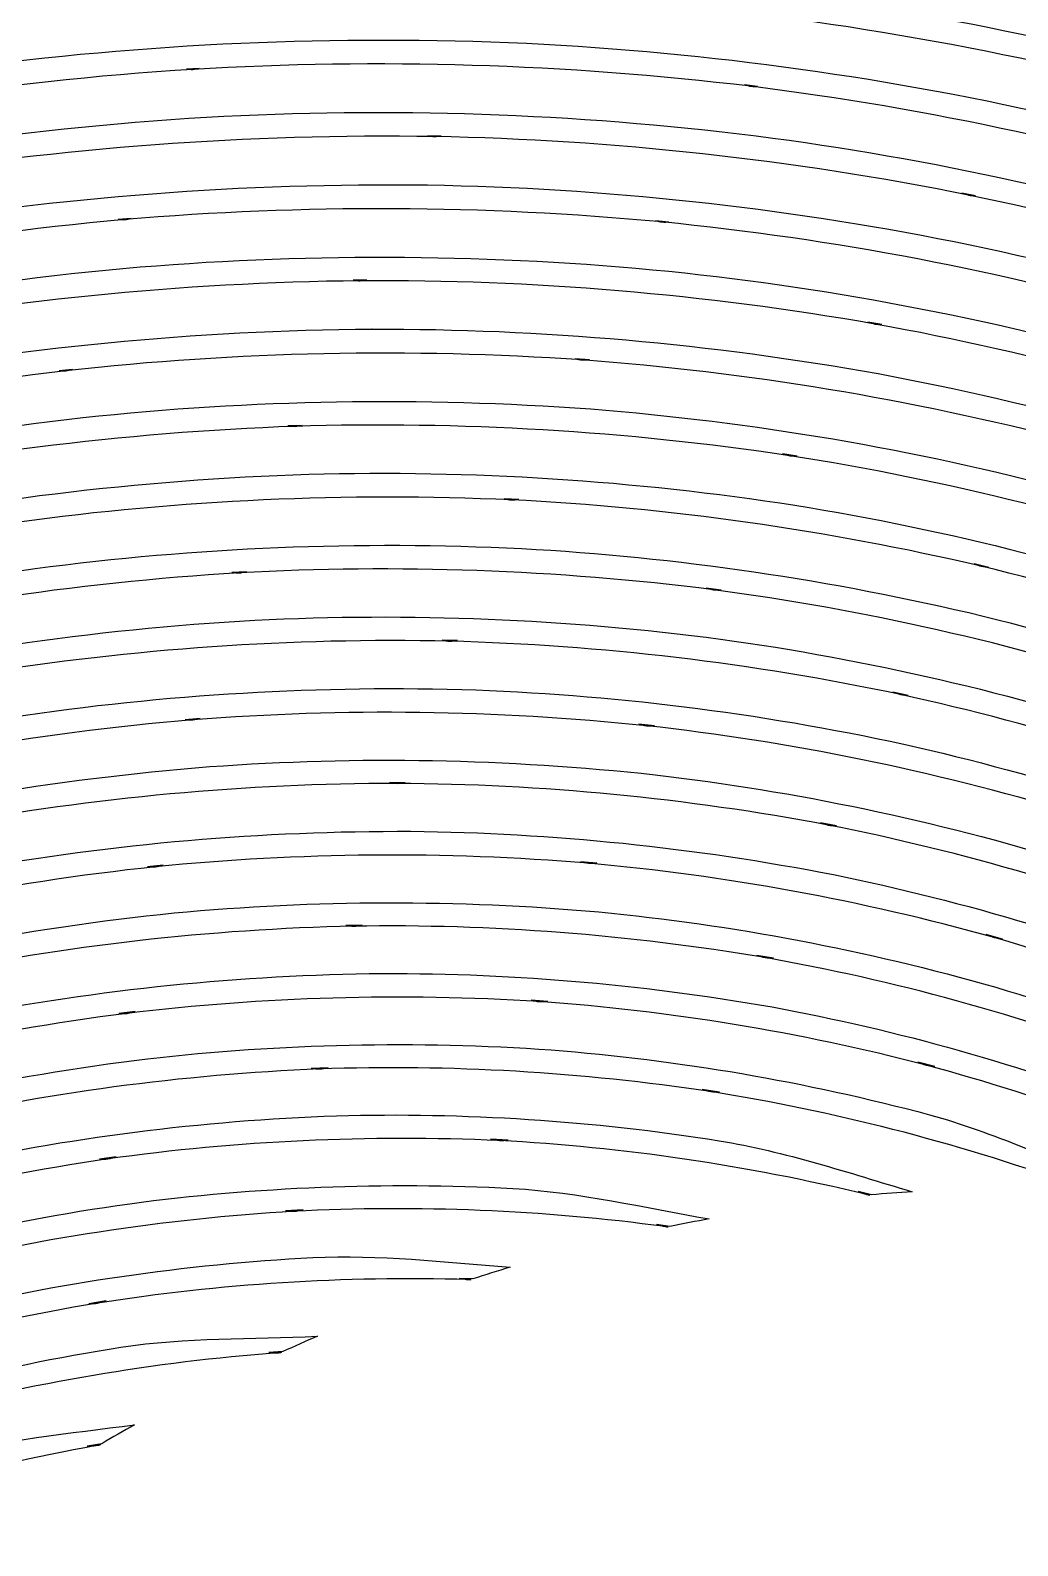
# Model space of a CAD drawing. Extents: x 1 to 151, y 102 to 252.
# Drawn here: x 57.2 to 75.27, y 206.28 to 233.99 of the extents above; entities that cross this region are included whole.
import ezdxf

# ---------------------------------------------------------------- set-up
doc = ezdxf.new("R2010")
doc.units = 0
doc.layers.add('Ebene_1', color=7, linetype='CONTINUOUS')

msp = doc.modelspace()

# ---------------------------------------------------------------- linework, layer by layer
at = {"layer": 'Ebene_1', "color": 7}
for p, q in [((66.280785, 233.755153), (66.281245, 233.755153)), ((60.29454, 233.295652), (60.060328, 233.281302)), ((60.177821, 233.277802), (60.177821, 233.277812)), ((70.509826, 232.963313), (70.269411, 232.992783)), ((70.388067, 232.967193), (70.388067, 232.967213)), ((60.427483, 232.403014), (60.427543, 232.403014)), ((64.717388, 232.057498), (64.475035, 232.061798)), ((64.596405, 232.048618), (64.596405, 232.048598)), ((64.782954, 231.158388), (64.784084, 231.158288)), ((74.492562, 230.964405), (74.247494, 231.014035)), ((74.365763, 230.978365), (74.365763, 230.978365)), ((59.050588, 230.551051), (58.809399, 230.530111)), ((58.931932, 230.529729), (58.931932, 230.529721)), ((68.887416, 230.485909), (68.638084, 230.509949)), ((68.761004, 230.486289), (68.761004, 230.486291)), ((59.211858, 229.663839), (59.212288, 229.66384)), ((63.362538, 229.424205), (63.11204, 229.421905)), ((63.236126, 229.411435), (63.236126, 229.411405)), ((72.780578, 228.609892), (72.52504, 228.655652)), ((63.454969, 228.528464), (63.454439, 228.528464)), ((72.651839, 228.620752), (72.651839, 228.620752)), ((67.430582, 227.965804), (67.171942, 227.984034)), ((67.298741, 227.963094), (67.298741, 227.963104)), ((57.978805, 227.790933), (57.730247, 227.762623)), ((57.855109, 227.765323), (57.855109, 227.765343)), ((67.456951, 227.066591), (67.456951, 227.066591)), ((62.177528, 226.7653), (61.918111, 226.7568)), ((62.048789, 226.749), (62.048789, 226.74901)), ((71.23068, 226.204242), (70.965062, 226.244962)), ((71.095738, 226.212392), (71.095738, 226.212342)), ((62.299674, 225.874212), (62.299674, 225.874212)), ((66.140486, 225.410829), (65.872152, 225.423629)), ((66.005934, 225.404629), (66.005934, 225.404629)), ((66.193243, 224.514329), (66.193223, 224.514319)), ((74.740344, 224.170765), (74.469684, 224.234745)), ((61.160806, 224.089722), (60.892861, 224.074592)), ((61.028967, 224.069592), (61.028967, 224.069552)), ((74.599586, 224.190535), (74.599586, 224.190535)), ((69.843646, 223.755504), (69.567943, 223.791174)), ((69.703661, 223.760544), (69.703661, 223.760504)), ((61.308937, 223.204061), (61.308933, 223.204061)), ((65.017519, 222.83065), (64.739492, 222.83725)), ((64.877148, 222.82096), (64.877148, 222.82095)), ((65.096624, 221.937619), (65.096624, 221.937619)), ((73.264896, 221.828271), (72.983379, 221.888761)), ((73.121037, 221.845331), (73.121037, 221.845331)), ((60.313926, 221.405992), (60.036676, 221.383892)), ((60.177434, 221.381992), (60.177434, 221.381952)), ((68.621795, 221.271479), (68.334849, 221.302499)), ((68.477547, 221.273419), (68.477547, 221.273379)), ((60.486481, 220.526153), (60.486482, 220.526153)), ((64.061678, 220.232615), (63.773181, 220.232997)), ((63.915879, 220.219037), (63.915879, 220.219045)), ((71.952312, 219.442347), (71.657999, 219.498957)), ((64.167927, 219.343847), (64.167927, 219.343857)), ((71.800697, 219.457077), (71.800697, 219.457087)), ((59.635339, 218.722662), (59.348004, 218.693192)), ((59.493415, 218.694392), (59.493415, 218.694352)), ((67.565138, 218.761472), (67.266946, 218.787062)), ((67.41352, 218.760302), (67.41352, 218.760272)), ((67.602749, 217.869546), (67.602749, 217.869575)), ((63.272963, 217.626057), (62.973997, 217.620257)), ((63.122122, 217.609007), (63.122122, 217.608997)), ((74.988513, 217.373235), (74.689934, 217.458155)), ((74.836122, 217.401155), (74.836122, 217.401155)), ((70.801036, 217.021534), (70.495477, 217.074274)), ((70.644379, 217.033554), (70.644379, 217.033554)), ((63.405589, 216.742737), (63.405579, 216.742729)), ((66.673664, 216.233642), (66.36384, 216.254192)), ((66.516231, 216.228992), (66.516231, 216.228942)), ((59.1231, 216.047855), (58.826071, 216.010635)), ((58.973812, 216.014935), (58.973812, 216.014895)), ((66.735328, 215.345605), (66.735318, 215.345611)), ((73.750767, 215.042378), (73.439392, 215.124588)), ((73.589843, 215.068748), (73.589843, 215.068748)), ((62.650987, 215.018336), (62.340389, 215.006706)), ((62.496656, 214.997806), (62.496656, 214.997786)), ((69.813787, 214.573577), (69.495433, 214.622827)), ((69.650924, 214.582887), (69.650924, 214.582877)), ((62.805318, 214.142033), (62.805318, 214.141989)), ((65.947381, 213.695716), (65.625534, 213.711616)), ((65.785294, 213.687966), (65.785294, 213.687916)), ((58.776827, 213.38934), (58.469329, 213.34513)), ((58.624433, 213.35253), (58.624433, 213.3525)), ((66.033852, 212.813222), (66.033852, 212.813118)), ((72.592512, 212.696012), (72.34977, 212.756112)), ((62.193814, 212.41876), (61.87158, 212.40092)), ((62.033277, 212.39432), (62.033277, 212.39433)), ((68.903702, 212.119406), (68.659023, 212.153146)), ((62.3749, 211.54975), (62.3749, 211.549777)), ((65.302139, 211.159687), (65.051641, 211.168187)), ((58.594188, 210.75641), (58.275834, 210.70484)), ((58.436368, 210.71492), (58.436368, 210.71492)), ((62.457496, 210.111127), (62.457492, 210.111169)), ((61.826599, 209.830039), (61.567572, 209.811429)), ((59.109917, 208.490294), (59.109917, 208.490309)), ((58.509656, 208.1452), (58.244036, 208.09789))]:
    msp.add_line(p, q, dxfattribs=at)
for points in [[(82.10288, 232.968376), (78.874147, 234.071888), (75.553312, 234.884348), (72.179967, 235.395785)], [(51.066912, 233.800233), (54.603902, 234.558529), (58.201152, 234.999851), (61.816537, 235.118635)], [(76.246042, 233.274811), (72.919287, 234.034728), (69.531188, 234.495623), (66.122271, 234.651376)], [(72.242747, 234.488026), (75.563299, 233.973191), (78.830366, 233.161495), (82.006289, 232.06372)], [(55.845249, 233.29216), (59.303041, 233.757337), (62.795226, 233.911848), (66.280785, 233.755153)], [(66.281245, 233.755153), (69.636866, 233.590202), (72.971059, 233.124708), (76.243709, 232.365013)], [(70.387607, 232.967213), (67.000117, 233.375071), (63.583306, 233.478968), (60.177361, 233.277812)], [(60.177361, 233.277812), (56.643647, 233.05481), (53.137211, 232.516836), (49.699558, 231.66975)], [(60.060328, 233.281302), (60.099518, 233.283702), (60.138628, 233.275502), (60.177821, 233.277802)], [(60.177821, 233.277812), (60.217181, 233.280312), (60.255171, 233.293242), (60.29454, 233.295652)], [(70.269411, 232.992783), (70.309651, 232.987883), (70.347831, 232.972213), (70.388067, 232.967193)], [(79.992162, 230.881424), (76.859329, 231.862118), (73.645106, 232.560577), (70.387607, 232.967213)], [(70.388067, 232.967213), (70.428467, 232.962313), (70.469437, 232.968313), (70.509826, 232.963313)], [(60.427543, 232.403014), (63.783301, 232.589888), (67.149005, 232.475484), (70.484621, 232.06178)], [(50.100133, 230.852342), (53.48953, 231.675854), (56.945587, 232.194714), (60.427483, 232.403014)], [(64.596347, 232.048598), (61.184421, 232.100048), (57.7753, 231.846346), (54.408593, 231.290129)], [(64.475035, 232.061798), (64.515805, 232.061086), (64.555635, 232.049408), (64.596405, 232.048618)], [(74.365706, 230.978365), (71.147677, 231.626193), (67.878265, 231.984691), (64.596347, 232.048598)], [(64.596405, 232.048598), (64.636925, 232.047987), (64.676875, 232.058198), (64.717388, 232.057498)], [(70.484621, 232.06178), (73.690081, 231.649476), (76.851453, 230.949988), (79.932132, 229.972501)], [(54.750307, 230.447226), (58.066583, 230.983316), (61.424207, 231.220805), (64.782954, 231.158388)], [(64.784084, 231.158288), (68.01566, 231.083448), (71.233368, 230.7184), (74.399885, 230.068279)], [(74.247494, 231.014035), (74.287924, 231.005835), (74.325344, 230.986695), (74.365763, 230.978365)], [(83.412268, 228.246947), (80.484517, 229.426762), (77.45715, 230.341149), (74.365706, 230.978365)], [(74.365763, 230.978365), (74.407533, 230.969965), (74.450813, 230.972865), (74.492562, 230.964405)], [(68.759874, 230.486391), (65.491274, 230.794373), (62.202051, 230.809236), (58.930802, 230.529821)], [(58.930802, 230.529821), (55.532035, 230.224616), (52.16777, 229.616096), (48.877213, 228.710813)], [(58.809399, 230.530111), (58.850179, 230.533711), (58.891149, 230.526211), (58.931932, 230.529729)], [(58.931932, 230.529721), (58.972042, 230.533321), (59.010472, 230.547531), (59.050588, 230.551051)], [(68.638084, 230.509949), (68.679704, 230.505949), (68.719394, 230.490409), (68.761004, 230.486289)], [(78.040258, 228.716243), (75.005934, 229.583185), (71.900379, 230.175779), (68.759874, 230.486391)], [(68.761004, 230.486291), (68.803044, 230.482291), (68.845384, 230.489991), (68.887416, 230.485909)], [(74.399885, 230.068279), (77.437123, 229.429386), (80.41001, 228.518043), (83.283973, 227.346168)], [(59.212288, 229.66384), (62.432819, 229.9269), (65.670283, 229.900794), (68.886253, 229.58551)], [(49.304844, 227.907263), (52.54815, 228.787643), (55.863649, 229.374859), (59.211858, 229.663839)], [(68.886253, 229.58551), (71.974762, 229.267398), (75.027598, 228.671925), (78.00959, 227.806446)], [(63.235703, 229.411404), (59.953022, 229.376234), (56.68023, 229.04676), (53.456654, 228.426869)], [(63.11204, 229.421905), (63.15364, 229.422261), (63.19453, 229.411185), (63.236126, 229.411435)], [(72.651417, 228.620751), (69.542715, 229.165872), (66.391707, 229.430693), (63.235703, 229.411404)], [(63.236126, 229.411405), (63.278566, 229.411863), (63.320096, 229.423845), (63.362538, 229.424205)], [(72.52504, 228.655652), (72.5683, 228.647952), (72.60861, 228.628562), (72.651839, 228.620752)], [(53.828309, 227.595889), (57.002963, 228.194211), (60.224467, 228.506031), (63.454969, 228.528464)], [(63.454439, 228.528464), (66.55957, 228.535064), (69.65867, 228.262019), (72.714658, 227.712995)], [(81.387767, 226.215057), (78.553592, 227.277419), (75.63015, 228.082897), (72.651417, 228.620751)], [(72.651839, 228.620752), (72.694349, 228.613252), (72.738089, 228.617452), (72.780578, 228.609892)], [(67.299271, 227.963104), (64.151733, 228.179717), (60.991333, 228.11398), (57.855639, 227.765343)], [(67.171942, 227.984034), (67.214762, 227.980934), (67.255932, 227.966264), (67.298741, 227.963094)], [(67.298741, 227.963104), (67.342681, 227.960104), (67.386641, 227.968904), (67.430582, 227.965804)], [(76.243465, 226.483002), (73.312369, 227.243769), (70.319299, 227.739679), (67.299271, 227.963104)], [(57.855639, 227.765343), (54.59424, 227.38691), (51.373826, 226.717052), (48.232081, 225.763698)], [(57.730247, 227.762623), (57.771697, 227.767323), (57.813647, 227.760723), (57.855109, 227.765323)], [(57.855109, 227.765343), (57.897019, 227.770243), (57.936879, 227.786173), (57.978805, 227.790933)], [(72.714658, 227.712995), (75.641114, 227.171453), (78.512136, 226.366879), (81.293962, 225.309625)], [(58.165707, 226.909933), (61.251956, 227.24086), (64.361282, 227.29283), (67.456951, 227.066591)], [(67.456951, 227.066591), (70.424138, 226.834112), (73.363718, 226.33377), (76.240995, 225.572919)], [(48.686014, 224.974985), (51.781564, 225.902156), (54.954077, 226.549978), (58.165707, 226.909933)], [(62.048649, 226.749), (58.894972, 226.635875), (55.757908, 226.239848), (52.6752, 225.565153)], [(61.918111, 226.7568), (61.961811, 226.7583), (62.005081, 226.7477), (62.048789, 226.749)], [(71.095598, 226.212332), (68.102162, 226.662475), (65.074258, 226.842263), (62.048649, 226.749)], [(62.048789, 226.74901), (62.092099, 226.75061), (62.134209, 226.76385), (62.177528, 226.7653)], [(70.965062, 226.244962), (71.009532, 226.238162), (71.051292, 226.219322), (71.095738, 226.212392)], [(79.516307, 224.105993), (76.778292, 225.059993), (73.960306, 225.765452), (71.095598, 226.212332)], [(71.095738, 226.212342), (71.140388, 226.205642), (71.186048, 226.211042), (71.23068, 226.204242)], [(53.075127, 224.746979), (56.109965, 225.39865), (59.197125, 225.775952), (62.299674, 225.874212)], [(62.299674, 225.874212), (65.274641, 225.952902), (68.25005, 225.762754), (71.190742, 225.306912)], [(66.005914, 225.404619), (62.981245, 225.539442), (59.951261, 225.401919), (56.951596, 224.992811)], [(65.872152, 225.423629), (65.917242, 225.421529), (65.960852, 225.406879), (66.005934, 225.404629)], [(74.599566, 224.190525), (71.777174, 224.852829), (68.901414, 225.259816), (66.005914, 225.404619)], [(66.005934, 225.404629), (66.050884, 225.402629), (66.095544, 225.412929), (66.140486, 225.410829)], [(71.190742, 225.306912), (74.003576, 224.85458), (76.768761, 224.148398), (79.454404, 223.197468)], [(57.292482, 224.149054), (60.242666, 224.538333), (63.221214, 224.660156), (66.193243, 224.514329)], [(66.193223, 224.514319), (69.038234, 224.358477), (71.862774, 223.945332), (74.633321, 223.28045)], [(69.703681, 223.760514), (66.827106, 224.124371), (63.924194, 224.227864), (61.028987, 224.069562)], [(74.469684, 224.234745), (74.514274, 224.224145), (74.555024, 224.201275), (74.599586, 224.190535)], [(48.236614, 222.064042), (51.18676, 223.029419), (54.217515, 223.726716), (57.292482, 224.149054)], [(61.028987, 224.069562), (58.006479, 223.887647), (55.006641, 223.43421), (52.065407, 222.713547)], [(60.892861, 224.074592), (60.938281, 224.077192), (60.983541, 224.067092), (61.028967, 224.069592)], [(61.028967, 224.069552), (61.073437, 224.072252), (61.116327, 224.087162), (61.160806, 224.089722)], [(82.462279, 221.521924), (79.927286, 222.647167), (77.295933, 223.540717), (74.599566, 224.190525)], [(74.599586, 224.190535), (74.645806, 224.179685), (74.694146, 224.181735), (74.740344, 224.170765)], [(69.567943, 223.791174), (69.614033, 223.785174), (69.657593, 223.766654), (69.703661, 223.760544)], [(69.703661, 223.760504), (69.750081, 223.754604), (69.797241, 223.761471), (69.843646, 223.755504)], [(77.799443, 221.92871), (75.161476, 222.782556), (72.452255, 223.395845), (69.703681, 223.760514)], [(52.493482, 221.910088), (55.387226, 222.605716), (58.337232, 223.038456), (61.308937, 223.204061)], [(61.308933, 223.204061), (64.153794, 223.346374), (67.005321, 223.230641), (69.829686, 222.858951)], [(74.633321, 223.28045), (77.276108, 222.629086), (79.853256, 221.738394), (82.335113, 220.620768)], [(64.877152, 222.82095), (61.977892, 222.88227), (59.079147, 222.681713), (56.21603, 222.221463)], [(64.739492, 222.83725), (64.785792, 222.83615), (64.830862, 222.82222), (64.877148, 222.82096)], [(64.877148, 222.82095), (64.924138, 222.819957), (64.970528, 222.83178), (65.017519, 222.83065)], [(73.121041, 221.845331), (70.407938, 222.419066), (67.649256, 222.745851), (64.877152, 222.82095)], [(69.829686, 222.858951), (72.526033, 222.48718), (75.182202, 221.871058), (77.767238, 221.019004)], [(56.586341, 221.390095), (59.400771, 221.829041), (62.249228, 222.011817), (65.096624, 221.937619)], [(65.096624, 221.937619), (67.817417, 221.849899), (70.524203, 221.514751), (73.184241, 220.937185)], [(72.983379, 221.888761), (73.030529, 221.878641), (73.073929, 221.855601), (73.121037, 221.845331)], [(73.121037, 221.845331), (73.168387, 221.835321), (73.217577, 221.838431), (73.264896, 221.828271)], [(80.675869, 219.4598), (78.235071, 220.48228), (75.706617, 221.281404), (73.121041, 221.845331)], [(68.47754, 221.273379), (65.719576, 221.560228), (62.941801, 221.596885), (60.177427, 221.381952)], [(60.177427, 221.381952), (57.287405, 221.140178), (54.425232, 220.638225), (51.625653, 219.880912)], [(60.036676, 221.383892), (60.083546, 221.387692), (60.130556, 221.378292), (60.177434, 221.381992)], [(60.177434, 221.381952), (60.223564, 221.385852), (60.267784, 221.402262), (60.313926, 221.405992)], [(68.334849, 221.302499), (68.383219, 221.297299), (68.429199, 221.278759), (68.477547, 221.273419)], [(76.239435, 219.69052), (73.705092, 220.452259), (71.107674, 220.982634), (68.47754, 221.273379)], [(68.477547, 221.273379), (68.525477, 221.268379), (68.573877, 221.276579), (68.621795, 221.271479)], [(73.184241, 220.937185), (75.717034, 220.369682), (78.192166, 219.571807), (80.580087, 218.554757)], [(60.486482, 220.526153), (63.201607, 220.723367), (65.928468, 220.673085), (68.634594, 220.376865)], [(52.080508, 219.092199), (54.833715, 219.822787), (57.646867, 220.302426), (60.486481, 220.526153)], [(68.634594, 220.376865), (71.212638, 220.077054), (73.757586, 219.542283), (76.238669, 218.780437)], [(63.915878, 220.219045), (61.142825, 220.215845), (58.375814, 219.962354), (55.648724, 219.459413)], [(63.773181, 220.232997), (63.821081, 220.232997), (63.867991, 220.219287), (63.915879, 220.219037)], [(71.800696, 219.457087), (69.200787, 219.949519), (66.561878, 220.20492), (63.915878, 220.219045)], [(63.915879, 220.219045), (63.964789, 220.219045), (64.012769, 220.232715), (64.061678, 220.232615)], [(71.657999, 219.498957), (71.706779, 219.489557), (71.751949, 219.466667), (71.800697, 219.457077)], [(56.050064, 218.641605), (58.729233, 219.12124), (61.446004, 219.355574), (64.167927, 219.343847)], [(64.167927, 219.343857), (66.762593, 219.315287), (69.348727, 219.049796), (71.895311, 218.551654)], [(79.040272, 217.330193), (76.69685, 218.258252), (74.273883, 218.970399), (71.800696, 219.457087)], [(71.800697, 219.457087), (71.850687, 219.447587), (71.902347, 219.451987), (71.952312, 219.442347)], [(67.413521, 218.760262), (64.776738, 218.978259), (62.126154, 218.956625), (59.493416, 218.694342)], [(59.493416, 218.694342), (56.735421, 218.401335), (54.009866, 217.859518), (51.34996, 217.074259)], [(59.348004, 218.693192), (59.396324, 218.698192), (59.445084, 218.689492), (59.493415, 218.694392)], [(59.493415, 218.694352), (59.541485, 218.699452), (59.587245, 218.717702), (59.635339, 218.722662)], [(67.266946, 218.787062), (67.316536, 218.782762), (67.363946, 218.764762), (67.41352, 218.760302)], [(67.41352, 218.760272), (67.464, 218.756072), (67.514671, 218.765772), (67.565138, 218.761472)], [(74.836123, 217.401145), (72.408401, 218.079305), (69.924251, 218.534658), (67.413521, 218.760262)], [(71.895311, 218.551654), (74.315743, 218.059649), (76.685564, 217.346024), (78.975904, 216.42166)], [(59.833874, 217.850156), (62.417641, 218.0929), (65.017782, 218.098961), (67.602749, 217.869546)], [(51.833114, 216.302198), (54.447594, 217.059421), (57.125353, 217.577278), (59.833874, 217.850156)], [(67.602749, 217.869575), (70.06121, 217.63314), (72.492051, 217.17149), (74.866367, 216.491457)], [(63.122122, 217.608967), (60.477075, 217.550177), (57.842901, 217.251216), (55.25204, 216.715167)], [(62.973997, 217.620257), (63.023617, 217.621173), (63.072497, 217.608267), (63.122122, 217.609007)], [(70.644379, 217.033524), (68.159473, 217.453855), (65.64226, 217.646863), (63.122122, 217.608967)], [(63.122122, 217.608997), (63.172812, 217.610097), (63.222263, 217.625107), (63.272963, 217.626057)], [(74.689934, 217.458155), (74.740364, 217.443865), (74.785754, 217.415645), (74.836122, 217.401155)], [(74.836122, 217.401155), (74.885962, 217.387235), (74.938716, 217.387345), (74.988513, 217.373235)], [(81.513439, 214.795751), (79.372037, 215.866699), (77.137115, 216.739023), (74.836123, 217.401145)], [(70.495477, 217.074274), (70.546297, 217.065474), (70.593607, 217.042554), (70.644379, 217.033554)], [(70.644379, 217.033554), (70.696129, 217.024754), (70.749315, 217.030454), (70.801036, 217.021534)], [(77.559397, 215.13929), (75.317037, 215.981036), (73.002768, 216.615607), (70.644379, 217.033524)], [(55.677429, 215.910982), (58.223013, 216.422781), (60.809442, 216.700897), (63.405589, 216.742737)], [(63.405579, 216.742729), (65.875052, 216.764359), (68.340902, 216.559825), (70.773117, 216.131611)], [(74.866367, 216.491457), (77.114426, 215.827873), (79.296176, 214.958267), (81.384699, 213.894594)], [(66.516241, 216.22895), (64.000642, 216.387162), (61.476449, 216.31613), (58.973822, 216.014903)], [(66.36384, 216.254192), (66.41533, 216.250792), (66.464762, 216.232632), (66.516231, 216.228992)], [(66.516231, 216.228942), (66.568741, 216.225642), (66.621162, 216.237142), (66.673664, 216.233642)], [(73.589853, 215.068756), (71.272191, 215.671076), (68.904824, 216.05984), (66.516241, 216.22895)], [(58.973822, 216.014903), (56.350464, 215.680013), (53.763317, 215.107945), (51.243722, 214.304471)], [(58.826071, 216.010635), (58.875081, 216.016735), (58.924791, 216.009035), (58.973812, 216.014935)], [(58.973812, 216.014895), (59.024472, 216.021395), (59.072412, 216.041565), (59.1231, 216.047855)], [(70.773117, 216.131611), (73.078009, 215.706646), (75.338431, 215.06928), (77.526825, 214.229624)], [(59.34685, 215.183518), (61.799625, 215.46307), (64.272684, 215.516995), (66.735328, 215.345605)], [(66.735318, 215.345611), (69.072422, 215.164001), (71.387172, 214.767162), (73.651499, 214.160989)], [(51.749369, 213.548312), (54.227012, 214.323221), (56.769794, 214.870618), (59.34685, 215.183518)], [(69.650934, 214.58287), (67.283567, 214.939661), (64.88944, 215.079073), (62.496666, 214.997779)], [(73.439392, 215.124588), (73.491222, 215.110888), (73.538072, 215.082678), (73.589843, 215.068748)], [(73.589843, 215.068748), (73.642573, 215.055048), (73.698094, 215.056308), (73.750767, 215.042378)], [(79.960061, 212.70455), (77.91383, 213.686985), (75.781683, 214.479013), (73.589853, 215.068756)], [(62.496666, 214.997779), (59.978853, 214.892636), (57.475923, 214.557851), (55.019004, 213.996958)], [(62.340389, 215.006706), (62.392649, 215.008706), (62.444396, 214.996016), (62.496656, 214.997806)], [(62.496656, 214.997786), (62.548616, 214.999986), (62.599017, 215.016366), (62.650987, 215.018336)], [(69.495433, 214.622827), (69.548433, 214.614627), (69.597958, 214.591337), (69.650924, 214.582887)], [(69.650924, 214.582877), (69.704814, 214.574777), (69.759928, 214.58191), (69.813787, 214.573577)], [(76.233636, 212.897643), (74.095769, 213.661037), (71.892752, 214.225433), (69.650934, 214.58287)], [(55.471517, 213.207519), (57.882737, 213.742443), (60.3371, 214.05504), (62.805318, 214.142033)], [(62.805318, 214.141989), (65.148824, 214.205609), (67.492737, 214.052529), (69.808358, 213.686364)], [(73.651499, 214.160989), (74.828855, 213.834433), (75.939018, 213.320671), (77.070036, 212.861589)], [(65.785294, 213.68796), (63.392923, 213.795483), (60.996237, 213.68386), (58.624433, 213.352544)], [(65.625534, 213.711616), (65.679434, 213.709016), (65.731417, 213.690846), (65.785294, 213.687966)], [(65.785294, 213.687916), (65.839444, 213.685516), (65.893231, 213.698326), (65.947381, 213.695716)], [(72.506817, 212.700322), (70.301463, 213.235807), (68.051724, 213.566596), (65.785294, 213.68796)], [(69.808358, 213.686364), (71.010583, 213.485166), (72.168274, 213.100477), (73.335858, 212.753402)], [(58.624433, 213.3525), (58.676243, 213.3601), (58.724984, 213.38188), (58.776827, 213.38934)], [(58.624433, 213.352544), (56.131499, 212.984509), (53.677734, 212.390294), (51.292959, 211.575413)], [(58.469329, 213.34513), (58.520679, 213.35253), (58.573059, 213.345385), (58.624433, 213.35253)], [(59.021893, 212.534029), (61.345837, 212.842299), (63.69265, 212.935384), (66.033852, 212.813222)], [(66.033852, 212.813118), (67.2452, 212.739148), (68.429023, 212.464788), (69.623395, 212.256675)], [(72.34977, 212.756112), (72.40383, 212.742722), (72.452828, 212.713922), (72.506817, 212.700272)], [(72.538227, 212.689072), (72.527547, 212.692172), (72.517627, 212.697572), (72.506817, 212.700322)], [(72.506817, 212.700272), (72.525007, 212.695872), (72.543677, 212.694272), (72.562267, 212.692172)], [(72.562267, 212.692172), (72.554167, 212.691332), (72.546297, 212.689872), (72.538227, 212.689072)], [(73.335858, 212.753402), (73.088308, 212.733312), (72.838607, 212.721132), (72.592512, 212.696012)], [(51.826524, 210.838333), (54.168233, 211.622121), (56.576317, 212.189452), (59.021893, 212.534029)], [(62.033277, 212.394439), (59.642729, 212.251408), (57.271103, 211.889177), (54.946869, 211.3118)], [(61.87158, 212.40092), (61.92557, 212.40392), (61.979283, 212.39152), (62.033277, 212.39432)], [(68.821883, 212.114086), (66.572294, 212.416348), (64.300198, 212.51067), (62.033277, 212.394439)], [(62.033277, 212.39433), (62.087427, 212.39753), (62.139644, 212.41575), (62.193814, 212.41876)], [(68.659023, 212.153146), (68.714453, 212.145446), (68.766497, 212.121956), (68.821883, 212.113986)], [(68.850573, 212.107086), (68.841073, 212.109886), (68.831643, 212.112686), (68.821883, 212.114086)], [(68.821883, 212.113986), (68.838453, 212.111786), (68.855183, 212.111986), (68.871903, 212.112086)], [(68.871903, 212.112086), (68.864703, 212.110586), (68.857743, 212.108586), (68.850573, 212.107086)], [(69.623395, 212.256675), (69.383229, 212.211455), (69.142139, 212.169415), (68.903702, 212.119406)], [(55.426923, 210.539234), (57.707114, 211.089123), (60.032496, 211.426721), (62.3749, 211.54975)], [(62.3749, 211.549777), (63.580693, 211.602327), (64.780986, 211.468077), (65.983055, 211.372571)], [(65.217607, 211.146087), (62.948678, 211.211387), (60.678631, 211.067487), (58.436368, 210.714893)], [(65.051641, 211.168187), (65.107551, 211.166287), (65.161709, 211.148217), (65.217607, 211.146087)], [(65.983055, 211.372571), (65.754965, 211.304011), (65.528277, 211.232665), (65.302139, 211.159687)], [(65.217607, 211.146087), (65.235767, 211.145578), (65.253817, 211.147887), (65.271897, 211.149587)], [(65.249407, 211.141787), (65.238737, 211.142602), (65.228317, 211.145687), (65.217607, 211.146087)], [(65.271897, 211.149587), (65.264297, 211.147187), (65.256957, 211.144287), (65.249407, 211.141787)], [(58.436368, 210.714893), (56.074349, 210.322868), (53.753411, 209.71479), (51.50274, 208.897825)], [(58.275834, 210.70484), (58.328884, 210.71344), (58.38329, 210.70654), (58.436368, 210.71492)], [(58.436368, 210.71492), (58.490148, 210.72382), (58.540372, 210.74771), (58.594188, 210.75641)], [(58.862139, 209.910652), (60.051838, 210.088457), (61.257043, 210.055483), (62.457496, 210.111127)], [(62.457492, 210.111169), (62.24486, 210.021799), (62.037113, 209.923394), (61.826599, 209.830039)], [(52.062677, 208.180445), (54.271404, 208.964966), (56.54731, 209.543377), (58.862139, 209.910652)], [(61.733535, 209.807159), (59.470529, 209.634821), (57.228902, 209.254429), (55.036056, 208.669456)], [(61.567572, 209.811429), (61.622902, 209.815429), (61.678197, 209.803429), (61.733535, 209.807129)], [(61.733535, 209.807129), (61.756465, 209.808929), (61.778905, 209.814029), (61.801395, 209.818759)], [(61.773865, 209.805959), (61.760425, 209.806595), (61.746985, 209.808059), (61.733535, 209.807159)], [(61.801395, 209.818759), (61.792095, 209.814659), (61.783115, 209.810059), (61.773865, 209.805959)], [(55.544416, 207.914075), (56.712514, 208.216172), (57.914372, 208.334233), (59.109917, 208.490294)], [(59.109917, 208.490309), (58.907467, 208.378989), (58.709683, 208.26032), (58.509656, 208.1452)], [(58.410776, 208.11107), (58.436956, 208.11587), (58.462276, 208.12405), (58.487556, 208.1324)], [(58.487556, 208.1324), (58.477226, 208.1264), (58.466866, 208.12053), (58.456536, 208.11456)], [(58.410776, 208.11106), (56.178267, 207.703302), (53.988577, 207.090538), (51.868789, 206.279646)], [(58.244036, 208.09789), (58.299066, 208.10769), (58.355708, 208.10159), (58.410776, 208.11107)], [(58.456536, 208.11456), (58.441346, 208.11276), (58.425886, 208.113695), (58.410776, 208.11106)]]:
    msp.add_open_spline(points, degree=3, dxfattribs=at)

doc.saveas('drawing.dxf')
